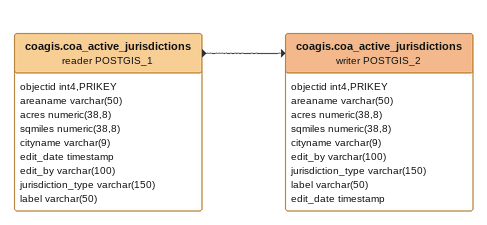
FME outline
coagis.coa_active_jurisdictions (reader POSTGIS_1)
    attributes: objectid int4,PRIKEY, areaname varchar(50), acres numeric(38,8), sqmiles numeric(38,8), cityname varchar(9), edit_date timestamp, edit_by varchar(100), jurisdiction_type varchar(150), label varchar(50)
    -> coagis.coa_active_jurisdictions (writer POSTGIS_2)
coagis.coa_active_jurisdictions (writer POSTGIS_2)
    attributes: objectid int4,PRIKEY, areaname varchar(50), acres numeric(38,8), sqmiles numeric(38,8), cityname varchar(9), edit_by varchar(100), jurisdiction_type varchar(150), label varchar(50), edit_date timestamp
